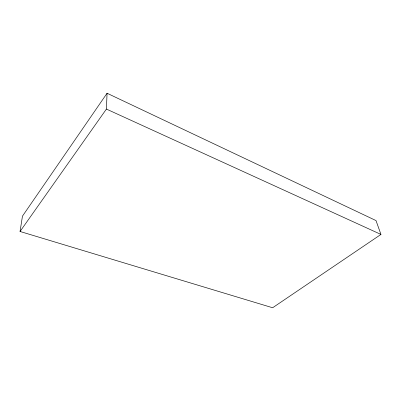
<?xml version="1.0" encoding="UTF-8"?>
<svg xmlns="http://www.w3.org/2000/svg" width="401" height="401" viewBox="0 0 401 401"><rect width="100%" height="100%" fill="white"/><g stroke="black" fill="none" stroke-linecap="round" stroke-linejoin="round"><path stroke-width="0.6" d="M20.05 231.482L106.415 109.072L107.062 93.248L376.008 220.575L380.95 234.435L272.63 307.752L20.05 231.482L22.456 216.159L107.062 93.248M106.415 109.072L380.95 234.435"/></g></svg>
